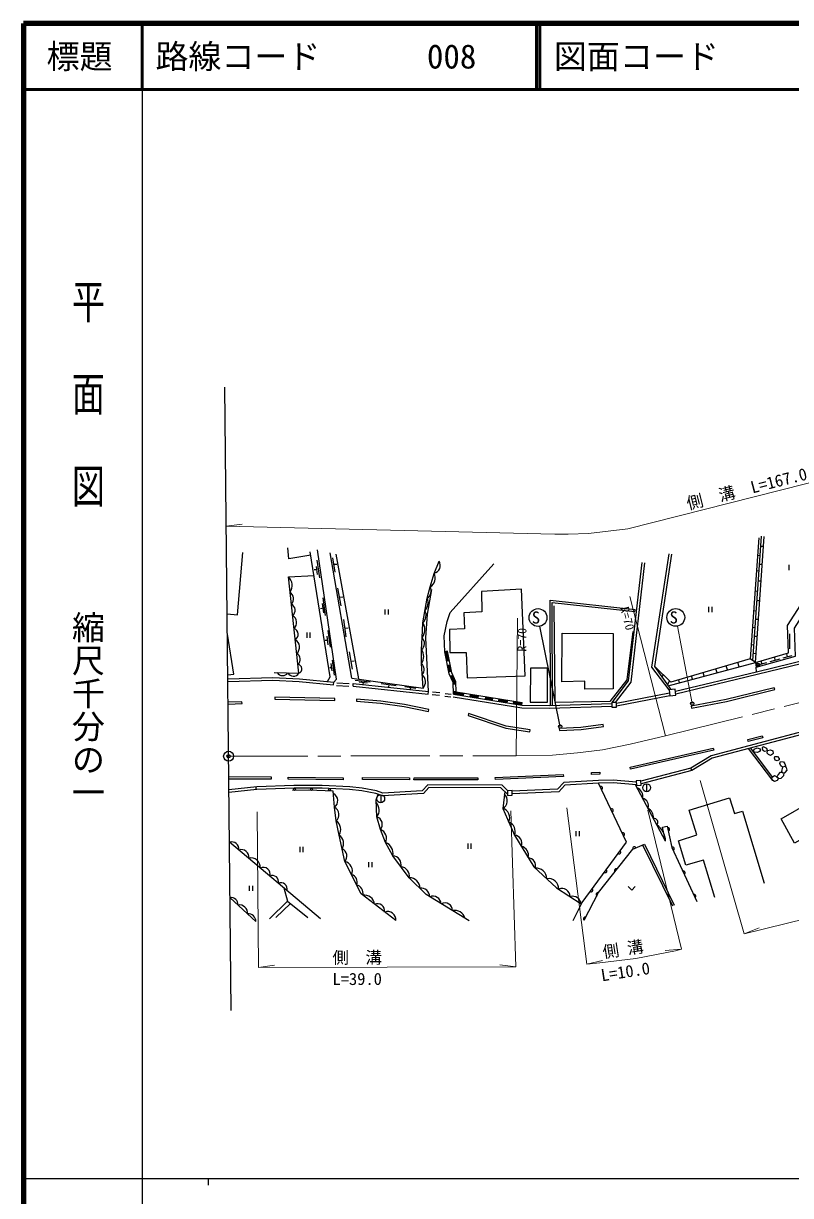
# Model space of a CAD drawing. Units: millimetres, scale not verified. Extents: x 40000 to 680000, y 20000 to 380000.
# Drawn here: x 40000 to 156237, y 202409 to 380000 of the extents above; entities that cross this region are included whole.
import ezdxf
from ezdxf.enums import TextEntityAlignment as Align

# ---------------------------------------------------------------- set-up
doc = ezdxf.new("R2010")
doc.units = ezdxf.units.MM
doc.header["$LTSCALE"] = 1000
doc.header["$PDMODE"] = 32
doc.header["$PDSIZE"] = 500
doc.linetypes.add('CHAIN', pattern=[18.5, 12, -1.5, 3.5, -1.5])
for name, color, linetype, lineweight in [('M-BGD', 7, 'Continuous', 25), ('M-BGD-EXST', 7, 'Continuous', 25), ('M-BMK', 2, 'CHAIN', 13), ('M-BMK-OTRS', 5, 'Continuous', 25), ('M-BMK-SRVR', 3, 'Continuous', 25), ('M-STR-HTXT', 7, 'Continuous', 13), ('M-STR-STRC', 7, 'Continuous', 25), ('M-TTL', 2, 'Continuous', 140), ('M-TTL-BAND', 7, 'Continuous', 25), ('M-TTL-LINE', 7, 'Continuous', 50)]:
    doc.layers.add(name, color=color, linetype=linetype, lineweight=lineweight)
doc.layers.add('M-OTRS', color=6, linetype='Continuous')
doc.layers.add('M-TTL-TXT', color=7, linetype='Continuous')
doc.styles.add('@ＭＳ ゴシック', font='')
doc.styles.add('ＭＳ ゴシック', font='')
doc.styles.get('@ＭＳ ゴシック').set_extended_font_data('@MS Gothic')
doc.styles.get('ＭＳ ゴシック').set_extended_font_data('MS Gothic')

msp = doc.modelspace()

# ---------------------------------------------------------------- hatches: boundary and pattern name
at = {"layer": 'M-BGD'}
for points in [[(104262, 284888), (103869, 284812), (104142, 283405), (104534, 283481)], [(104659, 282840), (104266, 282764), (104460, 281763), (104853, 281839)], [(105049, 281277), (104686, 281109), (105122, 280162), (105128, 279938), (105528, 279949), (105519, 280255)], [(106692, 278540), (105561, 278723), (105559, 278769), (105160, 278758), (105170, 278382), (106628, 278145)], [(108923, 278177), (107714, 278374), (107650, 277979), (108859, 277782)], [(111117, 277821), (110051, 277994), (109987, 277599), (111053, 277426)], [(113381, 277453), (112066, 277667), (112002, 277272), (113317, 277058)], [(115569, 277098), (114259, 277311), (114195, 276916), (115535, 276698)]]:
    msp.add_hatch(color=256, dxfattribs=at).paths.add_polyline_path(points)

# ---------------------------------------------------------------- linework, layer by layer
for p, q in [((150536, 283451), (151856, 302296)), ((151752, 300809), (152151, 300781)), ((84895, 295999), (84513, 298684)), ((89782, 280820), (86496, 299813)), ((87244, 296883), (86857, 299028)), ((90799, 280677), (87375, 299564)), ((151222, 299435), (151653, 299405)), ((84494, 297195), (84030, 297212)), ((84577, 296505), (84430, 297724)), ((87033, 298050), (87474, 298068)), ((151058, 297091), (151489, 297061)), ((151560, 298076), (151959, 298048)), ((155957, 297968), (155957, 297186)), ((151384, 295554), (151783, 295526)), ((88147, 291751), (87621, 294422)), ((87884, 293086), (88412, 293119)), ((150842, 294013), (151274, 293982)), ((85413, 291391), (84996, 291321)), ((85515, 290675), (85311, 292107)), ((85792, 290288), (85404, 292986)), ((143828, 291594), (143828, 290812)), ((144295, 291594), (144295, 290812)), ((151175, 292578), (151574, 292550)), ((88904, 287041), (88533, 289689)), ((94776, 291212), (94776, 290429)), ((95242, 291212), (95242, 290429)), ((132648, 290903), (132681, 291201)), ((150634, 291039), (151065, 291008)), ((150978, 289760), (151377, 289732)), ((82949, 287699), (82949, 286917)), ((83416, 287699), (83416, 286917)), ((86506, 285519), (86153, 288042)), ((88719, 288365), (89211, 288403)), ((150457, 288514), (150889, 288484)), ((86120, 286512), (85704, 286489)), ((86198, 285870), (86042, 287155)), ((150797, 287174), (151196, 287146)), ((156150, 285255), (156150, 287533)), ((89873, 282185), (89410, 284792)), ((104262, 284888), (103869, 284812)), ((150273, 285885), (150705, 285855)), ((150616, 284590), (151015, 284562)), ((155134, 283901), (156481, 284244)), ((155750, 284058), (155661, 284398)), ((86690, 282477), (86404, 282330)), ((86756, 281927), (86624, 283027)), ((87133, 281231), (86835, 283550)), ((89658, 283400), (90136, 283410)), ((104142, 283405), (104534, 283481)), ((104266, 282764), (104659, 282840)), ((146687, 282043), (146498, 282682)), ((148427, 282507), (148224, 283192)), ((150918, 283171), (150124, 283753)), ((151099, 281781), (151027, 282472)), ((151280, 282837), (152617, 283189)), ((151889, 282997), (151830, 283328)), ((153165, 283321), (154685, 283742)), ((153925, 283531), (153873, 283925)), ((104460, 281763), (104853, 281839)), ((104686, 281109), (105049, 281277)), ((136781, 280976), (136925, 281328)), ((141398, 280632), (141251, 281131)), ((143136, 281095), (142975, 281640)), ((145103, 281620), (144927, 282217)), ((87004, 279778), (87045, 280175)), ((87447, 279673), (89316, 279599)), ((87463, 280073), (89332, 279998)), ((89942, 279600), (89984, 279998)), ((89942, 279600), (101347, 278395)), ((89984, 279998), (101389, 278793)), ((90273, 280507), (92561, 280224)), ((90874, 280235), (92072, 280076)), ((91473, 280156), (91440, 279844)), ((94223, 279997), (96463, 279677)), ((95343, 279837), (95301, 279436)), ((97794, 279525), (99460, 279308)), ((98627, 279416), (98593, 279088)), ((105128, 279938), (105528, 279949)), ((137614, 279794), (137917, 280355)), ((139433, 280107), (139300, 280555)), ((101347, 278395), (101389, 278793)), ((101924, 278314), (103060, 278213)), ((101959, 278713), (103110, 278610)), ((103840, 278082), (104777, 277985)), ((103894, 278479), (104818, 278383)), ((105160, 278758), (105559, 278769)), ((105561, 278723), (115569, 277098)), ((106692, 278540), (106628, 278145)), ((107714, 278374), (107650, 277979)), ((108923, 278177), (108859, 277782)), ((110051, 277994), (109987, 277599)), ((111053, 277426), (111117, 277821)), ((112002, 277272), (112066, 277667)), ((113317, 277058), (113381, 277453)), ((114259, 277311), (114195, 276916)), ((115535, 276698), (115569, 277098)), ((129840, 276997), (137903, 278579)), ((129847, 276590), (137951, 278181)), ((153530, 265293), (149843, 270120)), ((150156, 270202), (153449, 265820)), ((141287, 266792), (141130, 267164)), ((137301, 256093), (132736, 264645)), ((134432, 264802), (134432, 263602)), ((75214, 264312), (75222, 263910)), ((94132, 263133), (94132, 261933)), ((123725, 257639), (123725, 256857)), ((124191, 257639), (124191, 256857)), ((85030, 244331), (71226, 255974)), ((107344, 255749), (107344, 254966)), ((107811, 255749), (107811, 254966)), ((81888, 255244), (81888, 254461)), ((82355, 255244), (82355, 254461)), ((133807, 255547), (138352, 246291)), ((134082, 255668), (138621, 246423)), ((92307, 252923), (92307, 252140)), ((92774, 252923), (92774, 252140)), ((74226, 249344), (74226, 248562)), ((74692, 249344), (74692, 248562)), ((75216, 243928), (71314, 247532)), ((80025, 246999), (77263, 244328)), ((80454, 246653), (78227, 244545))]:
    msp.add_line(p, q, dxfattribs=at)
for points in [[(150918, 283171), (155918, 284627), (155770, 288805), (161386, 297480), (162207, 305483)], [(151408, 302086), (150124, 283753), (138081, 280194), (135653, 282574)], [(137716, 279649), (150918, 283171), (152255, 302268)], [(138779, 278830), (151099, 281781), (169619, 286301), (189409, 291314), (193362, 292450), (202874, 294253), (207806, 296067), (210754, 296848), (212292, 296901), (217798, 298376), (219304, 298725), (230634, 301596), (232228, 302052), (233047, 302580)], [(138828, 278431), (151193, 281392), (169716, 285913), (189514, 290928), (193455, 292060), (202981, 293866), (207927, 295686), (210813, 296450), (212352, 296503), (217895, 297988), (219398, 298336), (230738, 301210), (232395, 301684), (233264, 302244)], [(83539, 299415), (80198, 298891), (80065, 300546)], [(87045, 280175), (87456, 280664), (84562, 300240)], [(70863, 290565), (72425, 290409), (73261, 299827)], [(86064, 280276), (86491, 280996), (83456, 299935)], [(89782, 280820), (100549, 279303), (100293, 283047), (100322, 285124), (100400, 286896), (100521, 289201), (101170, 292902), (101625, 294619), (102234, 296684), (103002, 298519)], [(137849, 279026), (135232, 282467), (137846, 299657)], [(138132, 279060), (135653, 282574), (138241, 299597)], [(150918, 283171), (151027, 282472), (156981, 284144), (156831, 288364), (162070, 296614), (165718, 296848), (167698, 297787), (170227, 299606), (171228, 299887)], [(103869, 284812), (103750, 287191), (104206, 289406), (104673, 290733), (111284, 298101)], [(129187, 277111), (131696, 280374), (133772, 298331)], [(129699, 277121), (132081, 280218), (134169, 298285)], [(77998, 281666), (81729, 281556), (80151, 296142), (84029, 296358)], [(101389, 278793), (100961, 286924), (101245, 290492), (101902, 294227)], [(119864, 276664), (119819, 292616), (132681, 291201)], [(120164, 276674), (120120, 292281), (132648, 290903)], [(132321, 287866), (131425, 280554), (128864, 277282), (120571, 277109), (120401, 291744)], [(70960, 281309), (71871, 281393), (70896, 287470)], [(105170, 278382), (105122, 280162), (104514, 281482), (103869, 284812)], [(105561, 278723), (105519, 280255), (104898, 281605), (104262, 284888)], [(70967, 280684), (77803, 280881), (81826, 280712), (87045, 280175)], [(70971, 280284), (77800, 280481), (81798, 280313), (87004, 279778)], [(105106, 277987), (115501, 276298), (119716, 276259), (129147, 276572)], [(105170, 278382), (115535, 276698), (119712, 276659), (129140, 276972)], [(185107, 278603), (183700, 278433), (180773, 278263), (170263, 275342), (168034, 275229), (166283, 274878), (144219, 269047), (141130, 267164), (133565, 265205)], [(185138, 278204), (183736, 278034), (180839, 277866), (170327, 274945), (168084, 274831), (166374, 274488), (144378, 268675), (141287, 266792), (133597, 264800)], [(155006, 267313), (154747, 267532), (154619, 267860), (154712, 268168), (155152, 268140), (155375, 267840), (155479, 267508), (155399, 267404)], [(154202, 265829), (154370, 266169), (154704, 266556), (154957, 266562)], [(155233, 266487), (155154, 265980), (154784, 265612), (154477, 265534), (154365, 265600)], [(113400, 263747), (112519, 264570), (101262, 264629), (100414, 263732), (94463, 263396), (93512, 263727), (91339, 264131), (89456, 264344), (85254, 264550), (80994, 264554), (75352, 264327), (71143, 263859)], [(132876, 265034), (129348, 265347), (127133, 265283), (121861, 264989), (120946, 263992), (114041, 263663)], [(132908, 264630), (129336, 264947), (127150, 264883), (122045, 264599), (121129, 263601), (114048, 263263)], [(123282, 244077), (124678, 246826), (131387, 255962), (127150, 264883)], [(113348, 263248), (112360, 264171), (101433, 264229), (100596, 263342), (94407, 262992), (93410, 263339), (91279, 263735), (89424, 263945), (85244, 264150), (81002, 264154), (75382, 263928), (71147, 263457)], [(86953, 263691), (83233, 263814), (80782, 263768)], [(96417, 244060), (91194, 248101), (88688, 253015), (87835, 257026), (87400, 259169), (87137, 261236), (86953, 263691)], [(107550, 244028), (101002, 248039), (98464, 250554), (95968, 253905), (94853, 255888), (94085, 257869), (93562, 259776), (93438, 262350), (93742, 263223)], [(112933, 263636), (112631, 261047), (114412, 257005), (117321, 252215), (120768, 249050), (124531, 246607)], [(144745, 247588), (143048, 253223), (140360, 252464), (139252, 256157), (142029, 257060), (140869, 260789), (146974, 262658), (147728, 260287), (148960, 260641), (152219, 249742)], [(137301, 256093), (136848, 258217), (137564, 258378), (138262, 255169), (142017, 246951)], [(124988, 244110), (127160, 248311), (132346, 254902), (134082, 255668)], [(79450, 249037), (80025, 246999), (83101, 244519)], [(131635, 249232), (132165, 248701), (132696, 249232)]]:
    msp.add_lwpolyline(points, dxfattribs=at)
for points in [[(116043, 281172), (115457, 294263), (109398, 293917), (109471, 290848), (106733, 290713), (106816, 288286), (104535, 288178), (104603, 284675), (107078, 284692), (107235, 280861)], [(121604, 280246), (121628, 287614), (129335, 287547), (129352, 279160), (125072, 279135), (125072, 280339)], [(119387, 277169), (119429, 282300), (116836, 282309), (116787, 277171)], [(137957, 278132), (138851, 278240), (138743, 279134), (137849, 279026)], [(129150, 276411), (129850, 276423), (129838, 277123), (129138, 277111)], [(151538, 269695), (151216, 269522), (150769, 269575), (150632, 269808), (150700, 270065), (151171, 270220), (151640, 270098), (151705, 269926)], [(153483, 269268), (153191, 269071), (152912, 269218), (152699, 269457), (152730, 269842), (152653, 270165), (152157, 270383), (151956, 270282), (151970, 269961), (152291, 269752), (152730, 269842), (153206, 269938), (153542, 269781), (153610, 269400)], [(154490, 268424), (154212, 268260), (153889, 268376), (153781, 268657), (153847, 268941), (154283, 268938), (154513, 268633)], [(154888, 266659), (155026, 266464), (155399, 266506), (155703, 266854), (155609, 267243), (155367, 267428), (155006, 267313), (154895, 266891)], [(132916, 264528), (133614, 264583), (133559, 265281), (132861, 265226)], [(153390, 265579), (153449, 265820), (153788, 266041), (154124, 265908), (154388, 265638), (154188, 265301), (153826, 265155), (153530, 265293)], [(113352, 263046), (114052, 263058), (114039, 263758), (113339, 263746)], [(156845, 255812), (154800, 259486), (159207, 262007), (161245, 258269)]]:
    msp.add_lwpolyline(points, close=True, dxfattribs=at)
for centre, radius in [((134432, 264202), 600), ((81068, 263923), 150), ((83666, 263949), 150), ((86388, 263860), 150), ((94132, 262533), 600)]:
    msp.add_circle(centre, radius, dxfattribs=at)
for centre, radius, start, end in [((101922, 297893), 1248, 284.44882, 30.11748), ((100773, 295993), 1616, 301.79677, 25.3351), ((79034, 294873), 1690, 323.69201, 48.65922), ((79642, 292854), 1268, 318.88612, 53.46511), ((100474, 294005), 1304, 302.25191, 28.11269), ((80102, 291075), 1067, 310.00527, 62.34596), ((99644, 292216), 1674, 315.90341, 24.19568), ((80226, 289223), 1178, 310.85018, 61.50105), ((99475, 290338), 1545, 312.609, 27.49009), ((80668, 287430), 960, 302.34502, 70.00621), ((98763, 288138), 2054, 322.81045, 31.1754), ((80537, 285494), 1297, 312.15913, 60.1921), ((99608, 286043), 1164, 307.82938, 47.10158), ((80973, 283650), 984, 308.53426, 63.81698), ((98965, 284104), 1697, 321.47214, 36.93304), ((81508, 282202), 683, 288.93849, 83.41274), ((99527, 282130), 1195, 317.69905, 50.13955), ((79280, 282155), 964, 211.38675, 325.234), ((80915, 282058), 956, 208.26524, 328.35551), ((99501, 280247), 1411, 317.99031, 49.84829), ((86402, 262219), 1228, 306.77586, 61.81016), ((111990, 262224), 1340, 298.59619, 48.09464), ((127496, 264155), 250, 295.40755, 115.40755), ((132495, 262899), 1373, 346.97597, 69.21765), ((86534, 260109), 1278, 312.66216, 61.83632), ((92196, 260796), 1705, 323.23995, 42.26852), ((133592, 261497), 1119, 338.61715, 77.57648), ((133969, 259757), 1489, 352.709, 63.48462), ((93197, 258650), 1183, 318.67816, 72.00697), ((112297, 259693), 1395, 331.43506, 76.13099), ((129116, 260744), 250, 295.40755, 115.40755), ((135511, 258958), 612, 320.17542, 96.0182), ((86456, 257861), 1613, 328.78153, 54.188), ((93601, 256542), 1413, 332.42725, 69.94897), ((112946, 257566), 1570, 339.07522, 68.49083), ((134240, 256047), 3062, 0.84945, 55.34417), ((137664, 257921), 250, 282.26804, 102.26804), ((71494, 254825), 1180, 356.55544, 103.15183), ((86972, 255741), 1548, 327.89474, 56.09902), ((94305, 254274), 1704, 347.49004, 71.20867), ((114331, 255805), 1203, 336.38257, 86.146), ((130830, 257135), 250, 295.40755, 115.40755), ((73055, 253721), 1102, 349.38403, 110.32324), ((87830, 253827), 1181, 316.57932, 67.41443), ((115146, 253971), 1382, 344.51892, 78.00965), ((130258, 254424), 250, 233.70807, 53.70807), ((132575, 255003), 250, 23.83945, 203.83945), ((138366, 254941), 250, 294.55277, 114.55277), ((74460, 252119), 1442, 356.56831, 102.88003), ((88414, 251620), 1422, 335.14672, 78.88834), ((95820, 252492), 1421, 349.34729, 84.01694), ((97072, 250820), 1418, 349.21337, 84.15086), ((116389, 252392), 1214, 341.75509, 85.77678), ((76337, 251076), 1052, 345.10781, 114.59946), ((77749, 250003), 894, 343.46986, 116.2374), ((89473, 249944), 1103, 336.11361, 77.92145), ((98527, 249007), 1549, 358.19243, 92.31824), ((117663, 250383), 1633, 0.62503, 94.27341), ((119577, 248888), 1539, 357.67285, 100.49177), ((128172, 251583), 250, 233.70807, 53.70807), ((129806, 251673), 250, 51.80167, 231.80167), ((140009, 251344), 250, 294.55277, 114.55277), ((78970, 248811), 1006, 348.48123, 111.22604), ((90115, 248201), 1348, 347.81479, 74.21847), ((100272, 247680), 1293, 0.64413, 98.7586), ((121604, 247688), 1238, 0.74857, 113.26259), ((126032, 248669), 250, 233.70807, 53.70807), ((71494, 246523), 1025, 354.45138, 100.10437), ((91675, 246407), 1528, 5.40292, 99.14543), ((102013, 246460), 1312, 7.07986, 109.93477), ((123197, 246401), 1350, 8.7636, 105.24755), ((127029, 248056), 250, 62.65976, 242.65976), ((141631, 247795), 250, 294.55277, 114.55277), ((72707, 245166), 1273, 355.8339, 98.72185), ((74093, 243955), 1124, 358.64308, 95.91267), ((93597, 245486), 1138, 353.9302, 110.61815), ((95171, 244194), 1252, 353.87823, 110.67012), ((103850, 245590), 1162, 359.6065, 117.40813), ((105357, 244031), 1589, 14.48254, 102.53209), ((125103, 244332), 250, 62.65976, 242.65976)]:
    msp.add_arc(centre, radius, start, end, dxfattribs=at)
msp.add_point((151280, 282837), dxfattribs=at)
at = {"layer": 'M-BGD-EXST'}
msp.add_line((121348, 273464), (118245, 288661), dxfattribs=at)
for centre, radius in [((117975, 289983), 1350), ((138843, 290005), 1350), ((141334, 276956), 250), ((121348, 273464), 250)]:
    msp.add_circle(centre, radius, dxfattribs=at)
at = {"layer": 'M-BMK'}
msp.add_lwpolyline([(71089, 268980), (114651, 269051), (120179, 269154), (123962, 269482), (127723, 269953), (131958, 270777), (137298, 272069), (170021, 280165), (265842, 304034), (266861, 304369), (270416, 305026), (275142, 305552), (279446, 305718), (284437, 305640), (289714, 305115), (295083, 304142), (299179, 303088)], dxfattribs=at)
at = {"layer": 'M-BMK-OTRS'}
msp.add_line((71493, 230457), (70504, 324883), dxfattribs=at)
at = {"layer": 'M-BMK-SRVR'}
msp.add_circle((71089, 268980), 750, dxfattribs=at)
at = {"layer": 'M-OTRS'}
msp.add_point((71089, 268980), dxfattribs=at)
at = {"layer": 'M-STR-HTXT'}
for p, q in [((70724, 303832), (73163, 304113)), ((137298, 272069), (131865, 293171)), ((114651, 269051), (114862, 289880)), ((141334, 276956), (139096, 288679)), ((142552, 265288), (149216, 242053)), ((122348, 261174), (125372, 237484)), ((75421, 260568), (75609, 236988)), ((113874, 260709), (114613, 237051)), ((134602, 260819), (139704, 239728)), ((149216, 242053), (151493, 242968)), ((125372, 237484), (127765, 238034)), ((139704, 239728), (137258, 239521)), ((75609, 236988), (78039, 237333)), ((75609, 236988), (114613, 237051)), ((114613, 237051), (112181, 237389))]:
    msp.add_line(p, q, dxfattribs=at)
for points in [[(70724, 303832), (114246, 302746), (118397, 302689), (120516, 302631), (122549, 302603), (125631, 302705), (131580, 303431), (162311, 311222), (225759, 327027)], [(149216, 242053), (177731, 249108), (178321, 249255)], [(125372, 237484), (127333, 237654), (132774, 238336), (138780, 239504), (139704, 239728)]]:
    msp.add_lwpolyline(points, dxfattribs=at)
at = {"layer": 'M-STR-STRC'}
for points in [[(146461, 277573), (141187, 276561), (141246, 276267), (146525, 277280), (153840, 279062), (153768, 279353)], [(78073, 277915), (78090, 277615), (87195, 277441), (87203, 277741)], [(97728, 276820), (94138, 277321), (90476, 277624), (90458, 277325), (94105, 277023), (97677, 276524), (101391, 275761), (101437, 276058)], [(113157, 273520), (107460, 275423), (107396, 275128), (113085, 273227), (116752, 272654), (116768, 272955)], [(124473, 273338), (121196, 273160), (121211, 272861), (124501, 273039), (127879, 273484), (127829, 273780)], [(151956, 272047), (152029, 271756), (149824, 271217), (149751, 271508)], [(144520, 270181), (144591, 269889), (131992, 267029), (131935, 267324)], [(127322, 266574), (127356, 266276), (126077, 266190), (126058, 266489)], [(88428, 265703), (88429, 265403), (80106, 265506), (80109, 265806)], [(98512, 265712), (98510, 265412), (91374, 265461), (91372, 265761)], [(108853, 265683), (108856, 265383), (99179, 265407), (99180, 265707)], [(121803, 266226), (121819, 265926), (111504, 265454), (111493, 265754)]]:
    msp.add_lwpolyline(points, close=True, dxfattribs=at)
for points in [[(71007, 276867), (73123, 276938), (73098, 277237), (70997, 277167)], [(71125, 265570), (77592, 265526), (77594, 265826), (71122, 265870)]]:
    msp.add_lwpolyline(points, dxfattribs=at)
at = {"layer": 'M-TTL'}
for p, q in [((40000, 380000), (40000, 20000)), ((680000, 380000), (40000, 380000)), ((40000, 380000), (40000, 20000)), ((680000, 380000), (40000, 380000))]:
    msp.add_line(p, q, dxfattribs=at)
at = {"layer": 'M-TTL-BAND'}
for p, q in [((58000, 370000), (58000, 20000)), ((58000, 370000), (58000, 20000)), ((40000, 205000), (579000, 205000)), ((40000, 205000), (579000, 205000)), ((68000, 205000), (68000, 204000))]:
    msp.add_line(p, q, dxfattribs=at)
at = {"layer": 'M-TTL-LINE'}
for p, q in [((58000, 380000), (58000, 370000)), ((58000, 380000), (58000, 370000)), ((117750, 380000), (117750, 370000)), ((117750, 380000), (117750, 370000)), ((118250, 380000), (118250, 370000)), ((118250, 380000), (118250, 370000)), ((40000, 370000), (680000, 370000)), ((40000, 370000), (680000, 370000))]:
    msp.add_line(p, q, dxfattribs=at)

# ---------------------------------------------------------------- texts
at = {"layer": 'M-BGD-EXST', "style": 'ＭＳ ゴシック'}
for p in [(117662, 289983), (138531, 290005)]:
    msp.add_text('S', height=1833, dxfattribs=at).set_placement(p, align=Align.MIDDLE_CENTER)
at = {"layer": 'M-STR-HTXT', "style": 'ＭＳ ゴシック'}
for s, rotation, p in [('側\u3000溝\u3000L=167.0', 14.226, (149965, 308093)), ('側 溝', 8.749, (131077, 238302)), ('側\u3000溝', 0.093, (90570, 237012)), ('L=10.0', 8.749, (131433, 234884)), ('L=39.0', 0.093, (90575, 233763))]:
    msp.add_text(s, height=1833, rotation=rotation, dxfattribs=at).set_placement(p, align=Align.BOTTOM_CENTER)
msp.add_text('R=70', height=1320, rotation=284.436, dxfattribs=at).set_placement((131704, 291757), align=Align.TOP_LEFT)
msp.add_text('R=70', height=1320, rotation=89.42, dxfattribs=at).set_placement((116579, 284809), align=Align.BOTTOM_LEFT)
at = {"layer": 'M-TTL-BAND', "style": '@ＭＳ ゴシック', "width": 1.4}
msp.add_text('平  面  図', height=3666, rotation=270, dxfattribs=at).set_placement((49777, 306475), align=Align.MIDDLE_RIGHT)
msp.add_text('平  面  図', height=3666, rotation=270, dxfattribs=at).set_placement((49777, 306475), align=Align.MIDDLE_RIGHT)
at = {"layer": 'M-TTL-BAND', "style": '@ＭＳ ゴシック'}
msp.add_text('縮尺千分の一', height=3666, rotation=270, dxfattribs=at).set_placement((49777, 261030), align=Align.MIDDLE_RIGHT)
msp.add_text('縮尺千分の一', height=3666, rotation=270, dxfattribs=at).set_placement((49777, 261030), align=Align.MIDDLE_RIGHT)
at = {"layer": 'M-TTL-TXT', "style": 'ＭＳ ゴシック'}
msp.add_text('標題', height=3666, dxfattribs=at).set_placement((48500, 375000), align=Align.MIDDLE_CENTER)
msp.add_text('標題', height=3666, dxfattribs=at).set_placement((48500, 375000), align=Align.MIDDLE_CENTER)
for s, p in [('路線コード', (60000, 375000)), ('路線コード', (60000, 375000)), ('008', (101142, 375000)), ('008', (101142, 375000)), ('図面コード', (120380, 375000)), ('図面コード', (120380, 375000))]:
    msp.add_text(s, height=3666, dxfattribs=at).set_placement(p, align=Align.MIDDLE_LEFT)

doc.saveas('drawing.dxf')
